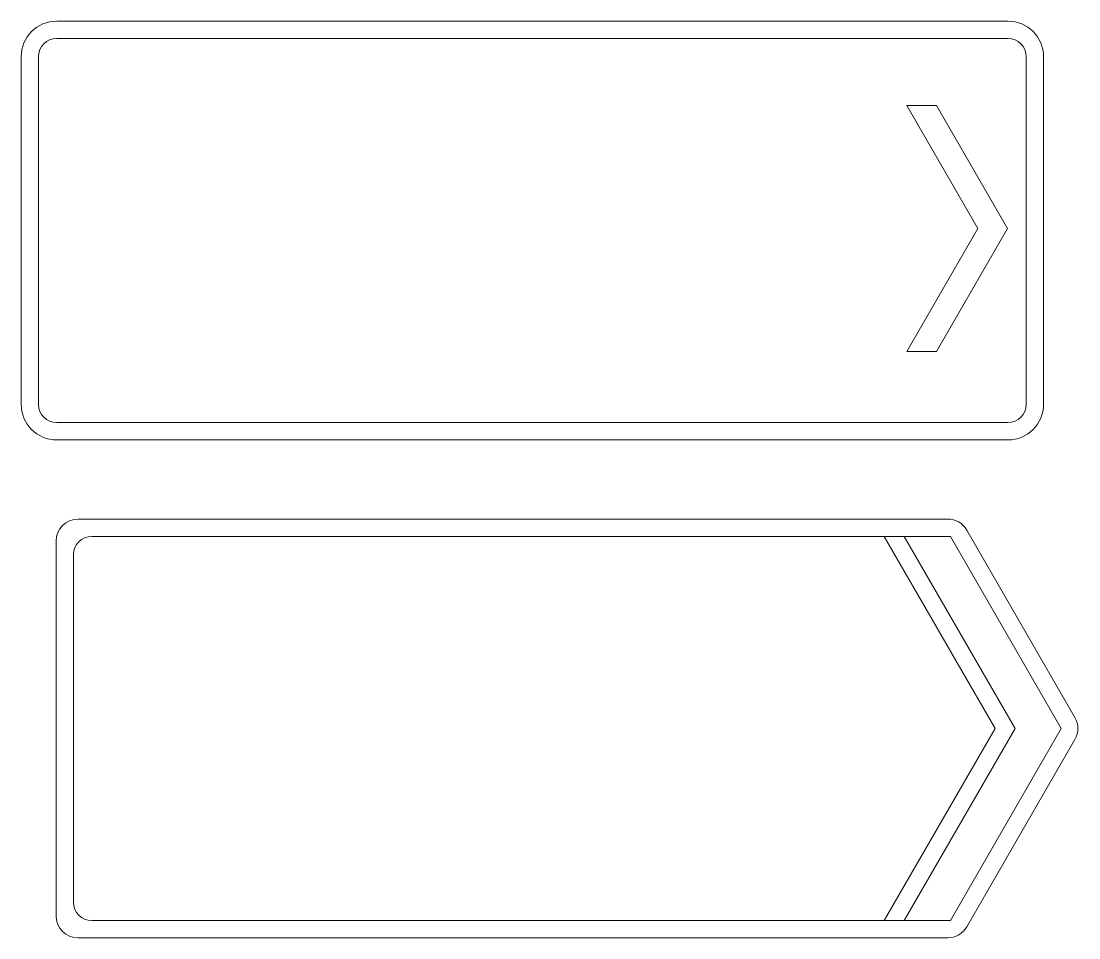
# Model space of a CAD drawing. Header units: inches. Extents: x 8.09 to 17.73, y -13.54 to -5.19.
import ezdxf

# ---------------------------------------------------------------- set-up
doc = ezdxf.new("R2010")
doc.units = ezdxf.units.IN
doc.header["$MEASUREMENT"] = 0
doc.layers.add('Layer 1', color=7, linetype='CONTINUOUS')

msp = doc.modelspace()

# ---------------------------------------------------------------- linework, layer by layer
at = {"layer": 'Layer 1', "color": 255, "lineweight": 9}
for points in [[(17.0796, -7.0774), (16.4329, -8.1976), (16.1629, -8.1976), (16.8097, -7.0774), (16.1629, -5.9571), (16.4329, -5.9571), (17.0796, -7.0774)], [(17.5692, -11.6328), (16.559, -13.3828), (15.9554, -13.3828), (16.9658, -11.6328), (15.9554, -9.8828), (16.559, -9.8828), (17.5692, -11.6328)], [(17.5692, -11.6328), (16.559, -13.3828), (16.1372, -13.3828), (17.1476, -11.6328), (16.1372, -9.8828), (16.559, -9.8828), (17.5692, -11.6328)]]:
    msp.add_lwpolyline(points, dxfattribs=at)
at = {"layer": 'Layer 1', "color": 1, "lineweight": 9}
for points, knots in [([(8.4167, -9.0047), (8.2379, -9.0047), (8.0925, -8.8593), (8.0925, -8.6805), (8.0925, -8.6805), (8.0925, -5.5139), (8.0925, -5.5139), (8.0925, -5.3352), (8.2379, -5.1897), (8.4167, -5.1897), (8.4167, -5.1897), (17.0833, -5.1897), (17.0833, -5.1897), (17.2621, -5.1897), (17.4075, -5.3352), (17.4075, -5.5139), (17.4075, -5.5139), (17.4075, -8.6805), (17.4075, -8.6805), (17.4075, -8.8593), (17.2621, -9.0047), (17.0833, -9.0047), (17.0833, -9.0047), (8.4167, -9.0047), (8.4167, -9.0047)], [0, 0, 0, 0, 1, 1, 1, 2, 2, 2, 3, 3, 3, 4, 4, 4, 5, 5, 5, 6, 6, 6, 7, 7, 7, 8, 8, 8, 8]), ([(17.6932, -11.7329), (17.6932, -11.7329), (16.7078, -13.4401), (16.7078, -13.4401), (16.6721, -13.5021), (16.6058, -13.5403), (16.5343, -13.5403), (16.5343, -13.5403), (8.6121, -13.5403), (8.6121, -13.5403), (8.5014, -13.5403), (8.4117, -13.4505), (8.4117, -13.3399), (8.4117, -13.3399), (8.4117, -9.9257), (8.4117, -9.9257), (8.4117, -9.815), (8.5014, -9.7253), (8.6121, -9.7253), (8.6121, -9.7253), (16.5343, -9.7253), (16.5343, -9.7253), (16.6058, -9.7253), (16.6721, -9.7635), (16.7078, -9.8255), (16.7078, -9.8255), (17.6932, -11.5326), (17.6932, -11.5326), (17.729, -11.5946), (17.729, -11.671), (17.6932, -11.7329)], [0, 0, 0, 0, 1, 1, 1, 2, 2, 2, 3, 3, 3, 4, 4, 4, 5, 5, 5, 6, 6, 6, 7, 7, 7, 8, 8, 8, 9, 9, 9, 10, 10, 10, 10])]:
    msp.add_open_spline(points, degree=3, knots=knots, dxfattribs=at)
at = {"layer": 'Layer 1', "color": 255, "lineweight": 9}
for points, knots in [([(17.0833, -8.8472), (17.0833, -8.8472), (8.4167, -8.8472), (8.4167, -8.8472), (8.325, -8.8472), (8.25, -8.7722), (8.25, -8.6805), (8.25, -8.6805), (8.25, -5.5139), (8.25, -5.5139), (8.25, -5.4222), (8.325, -5.3472), (8.4167, -5.3472), (8.4167, -5.3472), (17.0833, -5.3472), (17.0833, -5.3472), (17.175, -5.3472), (17.25, -5.4222), (17.25, -5.5139), (17.25, -5.5139), (17.25, -8.6805), (17.25, -8.6805), (17.25, -8.7722), (17.175, -8.8472), (17.0833, -8.8472)], [0, 0, 0, 0, 1, 1, 1, 2, 2, 2, 3, 3, 3, 4, 4, 4, 5, 5, 5, 6, 6, 6, 7, 7, 7, 8, 8, 8, 8]), ([(17.5692, -11.6328), (17.5692, -11.6328), (16.559, -13.3828), (16.559, -13.3828), (16.559, -13.3828), (8.7358, -13.3828), (8.7358, -13.3828), (8.6442, -13.3828), (8.5692, -13.3076), (8.5692, -13.216), (8.5692, -13.216), (8.5692, -10.0494), (8.5692, -10.0494), (8.5692, -9.9578), (8.6442, -9.8828), (8.7358, -9.8828), (8.7358, -9.8828), (16.559, -9.8828), (16.559, -9.8828), (16.559, -9.8828), (17.5692, -11.6328), (17.5692, -11.6328)], [0, 0, 0, 0, 1, 1, 1, 2, 2, 2, 3, 3, 3, 4, 4, 4, 5, 5, 5, 6, 6, 6, 7, 7, 7, 7])]:
    msp.add_open_spline(points, degree=3, knots=knots, dxfattribs=at)

doc.saveas('drawing.dxf')
